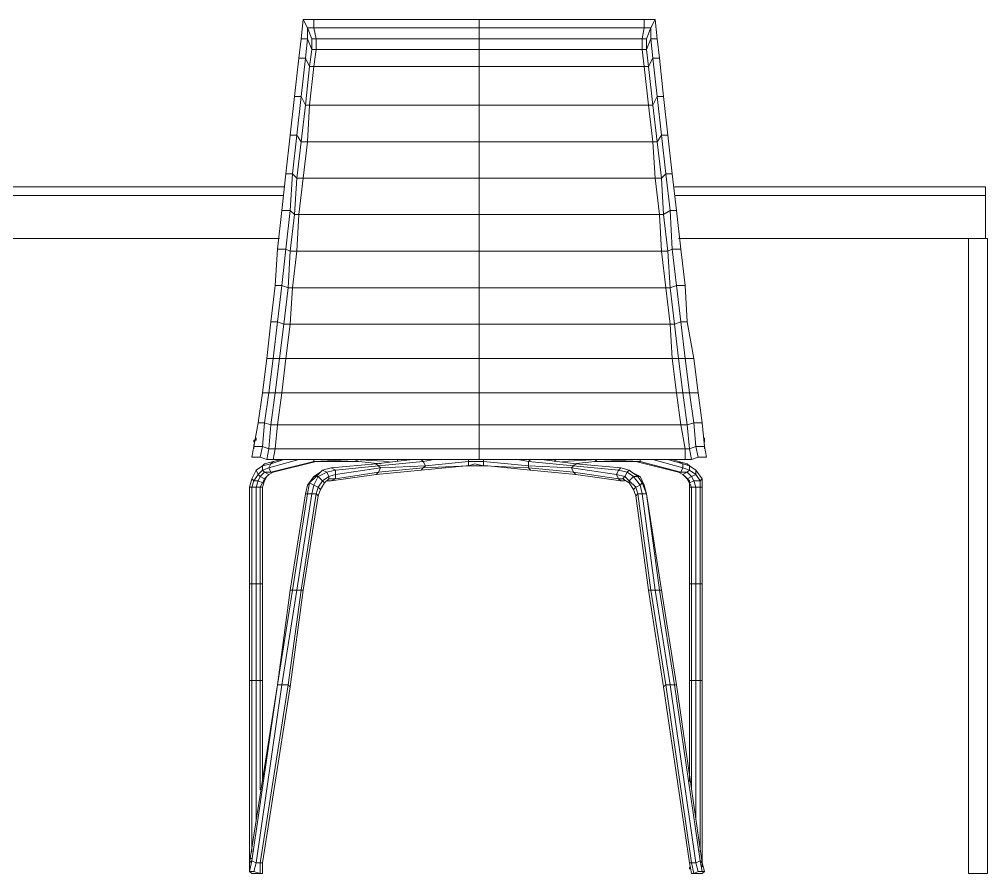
# Model space of a CAD drawing. Header units: inches. Extents: x 4501 to 6761, y -3641 to -2715.
# Drawn here: x 5712 to 6761, y -3641 to -2715 of the extents above; entities that cross this region are included whole.
import ezdxf

# ---------------------------------------------------------------- set-up
doc = ezdxf.new("R2010")
doc.units = ezdxf.units.IN
doc.header["$MEASUREMENT"] = 0

msp = doc.modelspace()

# ---------------------------------------------------------------- linework, layer by layer
at = {"color": 7, "lineweight": 0}
for points in [[(6019.5, -2714.7), (6017.2, -2735.7)], [(6024.2, -2724), (6019.5, -2714.7), (6031.2, -2714.7)], [(6031.2, -2714.7), (6031.2, -2724), (6024.2, -2724)], [(6210.2, -2714.7), (6031.2, -2714.7)], [(6210.2, -2714.7), (6210.2, -2724), (6031.2, -2724)], [(6389.3, -2714.7), (6210.2, -2714.7)], [(6389.3, -2714.7), (6389.3, -2724), (6210.2, -2724)], [(6400.9, -2714.7), (6389.3, -2714.7)], [(6396.3, -2724), (6400.9, -2714.7)], [(6403.3, -2735.7), (6400.9, -2714.7)], [(6024.2, -2735.7), (6024.2, -2724)], [(6024.2, -2724), (6028.9, -2735.7), (6028.9, -2747.3)], [(6033.5, -2735.7), (6031.2, -2724)], [(6210.2, -2735.7), (6210.2, -2724)], [(6387, -2735.7), (6389.3, -2724)], [(6396.3, -2724), (6389.3, -2724)], [(6391.6, -2735.7), (6396.3, -2724)], [(6396.3, -2735.7), (6396.3, -2724)], [(6017.2, -2735.7), (6014.8, -2756.6)], [(6017.2, -2735.7), (6024.2, -2735.7), (6021.9, -2756.6)], [(6024.2, -2735.7), (6028.9, -2747.3)], [(6028.9, -2735.7), (6033.5, -2735.7), (6033.5, -2747.3)], [(6210.2, -2735.7), (6033.5, -2735.7)], [(6210.2, -2735.7), (6387, -2735.7), (6387, -2747.3)], [(6210.2, -2747.3), (6210.2, -2735.7)], [(6391.6, -2735.7), (6387, -2735.7)], [(6391.6, -2747.3), (6391.6, -2735.7)], [(6391.6, -2747.3), (6396.3, -2735.7)], [(6396.3, -2735.7), (6403.3, -2735.7)], [(6398.6, -2756.6), (6396.3, -2735.7)], [(6405.6, -2756.6), (6403.3, -2735.7)], [(6026.5, -2765.9), (6028.9, -2747.3)], [(6033.5, -2747.3), (6028.9, -2747.3)], [(6031.2, -2765.9), (6033.5, -2747.3)], [(6210.2, -2747.3), (6033.5, -2747.3)], [(6210.2, -2765.9), (6210.2, -2747.3)], [(6210.2, -2747.3), (6387, -2747.3)], [(6391.6, -2747.3), (6387, -2747.3)], [(6389.3, -2765.9), (6387, -2747.3)], [(6394, -2765.9), (6391.6, -2747.3)], [(6017.2, -2798.5), (6010.2, -2798.5), (6014.8, -2756.6)], [(6014.8, -2756.6), (6021.9, -2756.6), (6017.2, -2798.5)], [(6026.5, -2765.9), (6021.9, -2756.6)], [(6394, -2765.9), (6398.6, -2756.6)], [(6398.6, -2756.6), (6405.6, -2756.6)], [(6403.3, -2798.5), (6398.6, -2756.6)], [(6410.2, -2798.5), (6405.6, -2756.6)], [(6026.5, -2765.9), (6021.9, -2807.8)], [(6026.5, -2765.9), (6031.2, -2765.9), (6026.5, -2807.8)], [(6210.2, -2765.9), (6031.2, -2765.9)], [(6210.2, -2807.8), (6210.2, -2765.9)], [(6210.2, -2765.9), (6389.3, -2765.9), (6394, -2807.8)], [(6394, -2765.9), (6389.3, -2765.9)], [(6398.6, -2807.8), (6394, -2765.9)], [(6010.2, -2798.5), (6005.6, -2840.4)], [(6012.5, -2840.4), (6017.2, -2798.5)], [(6017.2, -2798.5), (6021.9, -2807.8), (6017.2, -2847.4)], [(6398.6, -2807.8), (6403.3, -2798.5)], [(6403.3, -2798.5), (6410.2, -2798.5)], [(6407.9, -2840.4), (6403.3, -2798.5)], [(6414.9, -2840.4), (6410.2, -2798.5)], [(6021.9, -2807.8), (6026.5, -2807.8), (6024.2, -2847.4)], [(6210.2, -2807.8), (6026.5, -2807.8)], [(6210.2, -2847.4), (6210.2, -2807.8)], [(6210.2, -2807.8), (6394, -2807.8), (6398.6, -2847.4)], [(6398.6, -2807.8), (6394, -2807.8)], [(6398.6, -2807.8), (6403.3, -2847.4), (6398.6, -2847.4)], [(6005.6, -2840.4), (6000.9, -2882.3)], [(6005.6, -2840.4), (6012.5, -2840.4), (6007.9, -2882.3)], [(6012.5, -2840.4), (6017.2, -2847.4)], [(6403.3, -2847.4), (6407.9, -2840.4)], [(6407.9, -2840.4), (6414.9, -2840.4)], [(6412.6, -2882.3), (6407.9, -2840.4)], [(6419.5, -2882.3), (6414.9, -2840.4)], [(6012.5, -2887), (6017.2, -2847.4)], [(6017.2, -2847.4), (6024.2, -2847.4)], [(6019.5, -2887), (6024.2, -2847.4)], [(6210.2, -2847.4), (6024.2, -2847.4)], [(6210.2, -2887), (6210.2, -2847.4)], [(6210.2, -2847.4), (6398.6, -2847.4)], [(6400.9, -2887), (6398.6, -2847.4)], [(6407.9, -2887), (6403.3, -2847.4)], [(6000.9, -2882.3), (5996.3, -2921.9)], [(6000.9, -2882.3), (6007.9, -2882.3), (6005.6, -2921.9)], [(6007.9, -2882.3), (6012.5, -2887), (6010.2, -2926.5)], [(6407.9, -2887), (6412.6, -2882.3)], [(6412.6, -2882.3), (6419.5, -2882.3)], [(6417.2, -2921.9), (6412.6, -2882.3)], [(6424.2, -2921.9), (6419.5, -2882.3)], [(5998.6, -2896.3), (5654.4, -2896.3)], [(5998.6, -2896.3), (5654.4, -2896.3)], [(6012.5, -2887), (6019.5, -2887), (6014.8, -2926.5)], [(6210.2, -2887), (6019.5, -2887)], [(6210.2, -2926.5), (6210.2, -2887)], [(6210.2, -2887), (6400.9, -2887), (6405.6, -2926.5)], [(6407.9, -2887), (6400.9, -2887)], [(6410.2, -2926.5), (6407.9, -2887)], [(6759.1, -2896.3), (6421.9, -2896.3)], [(6759.1, -2896.3), (6759.1, -2905.6), (6421.9, -2905.6)], [(6759.1, -2896.3), (6421.9, -2896.3)], [(6759.1, -2905.6), (6759.1, -2896.3)], [(5654.4, -2905.6), (5998.6, -2905.6)], [(5654.4, -2905.6), (5998.6, -2905.6)], [(5998.6, -2905.6), (5656.7, -2905.6)], [(5998.6, -2905.6), (5656.7, -2905.6)], [(6421.9, -2905.6), (6759.1, -2905.6)], [(6759.1, -2905.6), (6421.9, -2905.6)], [(6759.1, -2905.6), (6421.9, -2905.6)], [(6759.1, -2905.6), (6759.1, -2952.2), (6426.5, -2952.2)], [(6759.1, -2952.2), (6759.1, -2905.6)], [(6000.9, -2963.8), (5991.6, -2963.8), (5996.3, -2921.9)], [(5996.3, -2921.9), (6005.6, -2921.9), (6000.9, -2963.8)], [(6005.6, -2921.9), (6010.2, -2926.5), (6005.6, -2966.1)], [(6010.2, -2926.5), (6014.8, -2926.5), (6012.5, -2966.1)], [(6210.2, -2926.5), (6014.8, -2926.5)], [(6210.2, -2966.1), (6210.2, -2926.5)], [(6210.2, -2926.5), (6405.6, -2926.5), (6407.9, -2966.1)], [(6410.2, -2926.5), (6405.6, -2926.5)], [(6410.2, -2926.5), (6417.2, -2921.9)], [(6414.9, -2966.1), (6410.2, -2926.5)], [(6417.2, -2921.9), (6424.2, -2921.9)], [(6419.5, -2963.8), (6417.2, -2921.9)], [(6428.8, -2963.8), (6424.2, -2921.9)], [(5659, -2952.2), (5993.9, -2952.2)], [(5659, -2952.2), (5993.9, -2952.2)], [(6426.5, -2952.2), (6759.1, -2952.2)], [(6761.4, -2952.2), (6740.5, -2952.2)], [(6740.5, -2952.2), (6740.5, -3641.2)], [(6761.4, -2952.2), (6761.4, -3641.2), (6740.5, -3641.2)], [(6740.5, -3641.2), (6740.5, -2952.2), (6761.4, -2952.2)], [(6761.4, -3641.2), (6761.4, -2952.2)], [(5991.6, -2963.8), (5989.3, -3003.3)], [(5996.3, -3003.3), (6000.9, -2963.8)], [(6000.9, -2963.8), (6005.6, -2966.1)], [(6003.2, -3005.7), (6005.6, -2966.1)], [(6005.6, -2966.1), (6012.5, -2966.1), (6007.9, -3005.7)], [(6210.2, -2966.1), (6012.5, -2966.1)], [(6210.2, -3005.7), (6210.2, -2966.1)], [(6210.2, -2966.1), (6407.9, -2966.1), (6412.6, -3005.7)], [(6414.9, -2966.1), (6407.9, -2966.1)], [(6414.9, -2966.1), (6419.5, -2963.8)], [(6417.2, -3005.7), (6414.9, -2966.1)], [(6419.5, -2963.8), (6428.8, -2963.8)], [(6424.2, -3003.3), (6419.5, -2963.8)], [(6433.5, -3003.3), (6428.8, -2963.8)], [(5989.3, -3003.3), (5984.6, -3042.9)], [(5989.3, -3003.3), (5996.3, -3003.3), (5991.6, -3042.9)], [(5996.3, -3003.3), (6003.2, -3005.7), (5998.6, -3045.2)], [(6007.9, -3005.7), (6003.2, -3005.7)], [(6005.6, -3045.2), (6007.9, -3005.7)], [(6007.9, -3005.7), (6210.2, -3005.7), (6210.2, -3045.2)], [(6412.6, -3005.7), (6210.2, -3005.7)], [(6417.2, -3045.2), (6412.6, -3005.7)], [(6412.6, -3005.7), (6417.2, -3005.7), (6421.9, -3045.2)], [(6417.2, -3005.7), (6424.2, -3003.3)], [(6424.2, -3003.3), (6433.5, -3003.3)], [(6428.8, -3042.9), (6424.2, -3003.3)], [(6435.8, -3042.9), (6433.5, -3003.3)], [(5984.6, -3042.9), (5980, -3082.5)], [(5984.6, -3042.9), (5991.6, -3042.9), (5987, -3082.5)], [(5991.6, -3042.9), (5998.6, -3045.2), (5993.9, -3082.5)], [(6421.9, -3045.2), (6428.8, -3042.9)], [(6428.8, -3042.9), (6435.8, -3042.9)], [(6433.5, -3082.5), (6428.8, -3042.9)], [(6442.8, -3082.5), (6435.8, -3042.9)], [(6005.6, -3045.2), (5998.6, -3045.2)], [(6000.9, -3082.5), (6005.6, -3045.2)], [(6005.6, -3045.2), (6210.2, -3045.2), (6210.2, -3082.5)], [(6417.2, -3045.2), (6210.2, -3045.2)], [(6419.5, -3082.5), (6417.2, -3045.2)], [(6417.2, -3045.2), (6421.9, -3045.2)], [(6426.5, -3082.5), (6421.9, -3045.2)], [(5982.3, -3119.7), (5975.4, -3119.7), (5980, -3082.5)], [(5980, -3082.5), (5987, -3082.5), (5982.3, -3119.7)], [(5987, -3082.5), (5993.9, -3082.5), (5989.3, -3119.7)], [(6000.9, -3082.5), (5993.9, -3082.5)], [(5996.3, -3119.7), (6000.9, -3082.5)], [(6000.9, -3082.5), (6210.2, -3082.5), (6210.2, -3119.7)], [(6419.5, -3082.5), (6210.2, -3082.5)], [(6424.2, -3119.7), (6419.5, -3082.5)], [(6419.5, -3082.5), (6426.5, -3082.5)], [(6431.1, -3119.7), (6426.5, -3082.5)], [(6426.5, -3082.5), (6433.5, -3082.5)], [(6433.5, -3082.5), (6442.8, -3082.5)], [(6438.1, -3119.7), (6433.5, -3082.5)], [(6447.5, -3119.7), (6442.8, -3082.5)], [(5975.4, -3119.7), (5970.7, -3152.3)], [(5977.7, -3152.3), (5982.3, -3119.7)], [(5982.3, -3119.7), (5989.3, -3119.7)], [(5984.6, -3154.6), (5989.3, -3119.7)], [(5996.3, -3119.7), (5989.3, -3119.7)], [(5991.6, -3154.6), (5996.3, -3119.7)], [(5996.3, -3119.7), (6210.2, -3119.7), (6210.2, -3154.6)], [(6424.2, -3119.7), (6210.2, -3119.7)], [(6428.8, -3154.6), (6424.2, -3119.7)], [(6424.2, -3119.7), (6431.1, -3119.7)], [(6435.8, -3154.6), (6431.1, -3119.7)], [(6431.1, -3119.7), (6438.1, -3119.7)], [(6438.1, -3119.7), (6447.5, -3119.7)], [(6442.8, -3152.3), (6438.1, -3119.7)], [(6452.1, -3152.3), (6447.5, -3119.7)], [(5975.4, -3177.9), (5966.1, -3177.9), (5970.7, -3152.3)], [(5970.7, -3152.3), (5977.7, -3152.3), (5975.4, -3177.9)], [(5977.7, -3152.3), (5984.6, -3154.6), (5982.3, -3180.3)], [(5991.6, -3154.6), (5989.3, -3180.3), (5982.3, -3180.3)], [(5991.6, -3154.6), (5984.6, -3154.6)], [(5991.6, -3154.6), (6210.2, -3154.6), (6210.2, -3180.3)], [(6428.8, -3154.6), (6433.5, -3180.3), (6210.2, -3180.3)], [(6428.8, -3154.6), (6210.2, -3154.6)], [(6428.8, -3154.6), (6435.8, -3154.6)], [(6435.8, -3154.6), (6442.8, -3152.3)], [(6438.1, -3180.3), (6435.8, -3154.6)], [(6442.8, -3152.3), (6452.1, -3152.3)], [(6445.1, -3177.9), (6442.8, -3152.3)], [(6454.4, -3177.9), (6452.1, -3152.3)], [(5968.4, -3168.6), (5968.4, -3171)], [(5968.4, -3168.6), (5968.5, -3168.6)], [(6454.4, -3168.6), (6454.5, -3168.6)], [(6454.4, -3171), (6454.4, -3168.6)], [(5973, -3189.6), (5963.7, -3189.6), (5966.1, -3177.9)], [(5966.1, -3171), (5966.1, -3173.3)], [(5968.4, -3171), (5966.1, -3171)], [(5966.1, -3175.6), (5966.1, -3177.9)], [(5966.1, -3177.9), (5966.1, -3180.3)], [(5973, -3189.6), (5975.4, -3177.9)], [(5975.4, -3177.9), (5982.3, -3180.3)], [(6438.1, -3180.3), (6445.1, -3177.9)], [(6445.1, -3177.9), (6454.4, -3177.9)], [(6447.5, -3189.6), (6445.1, -3177.9)], [(6454.4, -3171), (6454.5, -3171)], [(6454.4, -3173.3), (6454.4, -3171)], [(6454.4, -3177.9), (6454.4, -3175.6)], [(6454.4, -3180.3), (6454.4, -3177.9)], [(6456.8, -3189.6), (6454.4, -3177.9)], [(5973, -3189.6), (5980, -3191.9)], [(5980, -3191.9), (5982.3, -3180.3)], [(6210.2, -3180.3), (6210.2, -3191.9), (5987, -3191.9)], [(5987, -3191.9), (5989.3, -3180.3)], [(6210.2, -3180.3), (5989.3, -3180.3)], [(6433.5, -3191.9), (6433.5, -3180.3)], [(6433.5, -3180.3), (6438.1, -3180.3)], [(6440.4, -3191.9), (6438.1, -3180.3)], [(6440.4, -3191.9), (6447.5, -3189.6)], [(6447.5, -3189.6), (6456.8, -3189.6)], [(5968.4, -3203.6), (5975.4, -3198.9), (5975.4, -3203.6)], [(5975.4, -3198.9), (5984.6, -3196.6), (5982.3, -3201.2)], [(5977.7, -3196.6), (5975.4, -3198.9)], [(5977.7, -3196.6), (5987, -3194.2), (5984.6, -3196.6)], [(5980, -3191.9), (5987, -3191.9)], [(6014.8, -3191.9), (5982.3, -3201.2)], [(5998.6, -3191.9), (5984.6, -3196.6)], [(5984.6, -3205.9), (6031.2, -3194.2)], [(5996.3, -3191.9), (5987, -3194.2)], [(5987, -3205.9), (6033.5, -3194.2)], [(6031.2, -3194.2), (6075.3, -3191.9)], [(6031.2, -3194.2), (6031.2, -3191.9)], [(6033.5, -3194.2), (6031.2, -3194.2)], [(6033.5, -3194.2), (6080, -3194.2)], [(6098.6, -3196.6), (6049.8, -3201.2)], [(6101, -3198.9), (6054.4, -3203.6)], [(6075.3, -3191.9), (6112.6, -3194.2)], [(6080, -3194.2), (6075.3, -3191.9)], [(6080, -3194.2), (6103.3, -3196.6)], [(6138.1, -3191.9), (6098.6, -3196.6)], [(6101, -3198.9), (6098.6, -3196.6)], [(6149.7, -3194.2), (6101, -3198.9)], [(6103.3, -3201.2), (6101, -3198.9)], [(6152.1, -3198.9), (6103.3, -3201.2)], [(6121.9, -3194.2), (6121.9, -3191.9)], [(6149.7, -3194.2), (6147.4, -3191.9)], [(6147.4, -3203.6), (6196.3, -3198.9)], [(6161.4, -3191.9), (6149.7, -3194.2)], [(6152.1, -3198.9), (6149.7, -3194.2)], [(6149.7, -3201.2), (6152.1, -3198.9)], [(6198.6, -3198.9), (6149.7, -3201.2)], [(6198.6, -3194.2), (6152.1, -3198.9)], [(6196.3, -3198.9), (6198.6, -3198.9)], [(6196.3, -3198.9), (6207.9, -3198.9)], [(6198.6, -3194.2), (6198.6, -3191.9)], [(6198.6, -3198.9), (6198.6, -3194.2)], [(6205.6, -3194.2), (6198.6, -3194.2)], [(6205.6, -3196.6), (6198.6, -3198.9)], [(6205.6, -3194.2), (6214.9, -3194.2), (6214.9, -3198.9)], [(6205.6, -3196.6), (6214.9, -3198.9)], [(6205.6, -3198.9), (6219.5, -3198.9)], [(6210.2, -3191.9), (6433.5, -3191.9)], [(6214.9, -3194.2), (6214.9, -3191.9)], [(6214.9, -3194.2), (6263.7, -3198.9), (6263.7, -3201.2)], [(6214.9, -3198.9), (6263.7, -3201.2)], [(6219.5, -3198.9), (6214.9, -3198.9)], [(6219.5, -3198.9), (6266, -3203.6)], [(6252.1, -3191.9), (6263.7, -3194.2), (6263.7, -3198.9)], [(6263.7, -3194.2), (6266, -3191.9)], [(6263.7, -3194.2), (6312.6, -3198.9), (6310.3, -3201.2)], [(6263.7, -3198.9), (6310.3, -3201.2), (6312.6, -3205.9)], [(6277.7, -3191.9), (6314.9, -3196.6), (6312.6, -3198.9)], [(6291.6, -3194.2), (6293.9, -3191.9)], [(6338.1, -3191.9), (6300.9, -3194.2)], [(6312.6, -3196.6), (6335.8, -3194.2)], [(6312.6, -3198.9), (6361.4, -3203.6), (6359.1, -3208.2)], [(6314.9, -3196.6), (6363.7, -3201.2), (6361.4, -3203.6)], [(6335.8, -3194.2), (6338.1, -3191.9)], [(6335.8, -3194.2), (6380, -3194.2)], [(6384.7, -3194.2), (6338.1, -3191.9)], [(6380, -3194.2), (6384.7, -3194.2)], [(6380, -3194.2), (6426.5, -3205.9)], [(6384.7, -3194.2), (6384.7, -3191.9)], [(6428.8, -3205.9), (6384.7, -3194.2)], [(6431.1, -3201.2), (6398.6, -3191.9)], [(6431.1, -3196.6), (6414.9, -3191.9)], [(6426.5, -3194.2), (6419.5, -3191.9)], [(6431.1, -3196.6), (6426.5, -3194.2)], [(6435.8, -3196.6), (6426.5, -3194.2)], [(6431.1, -3201.2), (6431.1, -3196.6)], [(6438.1, -3198.9), (6431.1, -3196.6)], [(6433.5, -3191.9), (6440.4, -3191.9)], [(6438.1, -3198.9), (6435.8, -3196.6)], [(6438.1, -3203.6), (6438.1, -3198.9)], [(6445.1, -3203.6), (6438.1, -3198.9)], [(5963.7, -3212.9), (5968.4, -3203.6), (5970.7, -3208.2)], [(5966.1, -3215.2), (5970.7, -3208.2)], [(5970.7, -3208.2), (5975.4, -3203.6)], [(5973, -3210.5), (5970.7, -3208.2)], [(5970.7, -3215.2), (5973, -3210.5)], [(5973, -3210.5), (5977.7, -3205.9)], [(5977.7, -3212.9), (5973, -3210.5)], [(5975.4, -3203.6), (5982.3, -3201.2)], [(5977.7, -3205.9), (5975.4, -3203.6)], [(5977.7, -3205.9), (5984.6, -3205.9)], [(5982.3, -3208.2), (5977.7, -3205.9)], [(5977.7, -3212.9), (5982.3, -3208.2)], [(5980, -3210.5), (5977.7, -3212.9)], [(5977.7, -3215.2), (5980, -3210.5)], [(5980, -3210.5), (5982.3, -3208.2)], [(5984.6, -3205.9), (5982.3, -3201.2)], [(5982.3, -3208.2), (5987, -3205.9)], [(5987, -3205.9), (5984.6, -3205.9)], [(6031.2, -3210.5), (6024.2, -3219.8)], [(6033.5, -3210.5), (6026.5, -3217.5)], [(6038.2, -3205.9), (6031.2, -3210.5)], [(6035.8, -3210.5), (6031.2, -3219.8)], [(6033.5, -3210.5), (6031.2, -3210.5)], [(6040.5, -3203.6), (6033.5, -3210.5)], [(6035.8, -3210.5), (6033.5, -3210.5)], [(6045.1, -3205.9), (6035.8, -3210.5)], [(6040.5, -3215.2), (6035.8, -3210.5)], [(6040.5, -3203.6), (6038.2, -3205.9)], [(6049.8, -3201.2), (6040.5, -3203.6)], [(6045.1, -3205.9), (6040.5, -3203.6)], [(6047.4, -3210.5), (6040.5, -3215.2)], [(6054.4, -3203.6), (6045.1, -3205.9)], [(6047.4, -3210.5), (6045.1, -3205.9)], [(6054.4, -3208.2), (6047.4, -3210.5)], [(6047.4, -3212.9), (6047.4, -3210.5)], [(6054.4, -3203.6), (6049.8, -3201.2)], [(6049.8, -3215.2), (6098.6, -3208.2)], [(6103.3, -3201.2), (6054.4, -3208.2)], [(6054.4, -3208.2), (6054.4, -3203.6)], [(6101, -3205.9), (6054.4, -3212.9)], [(6054.4, -3212.9), (6054.4, -3208.2)], [(6098.6, -3208.2), (6147.4, -3203.6)], [(6098.6, -3208.2), (6101, -3205.9)], [(6101, -3205.9), (6103.3, -3201.2)], [(6149.7, -3201.2), (6101, -3205.9)], [(6147.4, -3203.6), (6149.7, -3201.2)], [(6263.7, -3201.2), (6312.6, -3205.9)], [(6266, -3203.6), (6263.7, -3201.2)], [(6266, -3203.6), (6314.9, -3208.2)], [(6310.3, -3201.2), (6359.1, -3208.2), (6361.4, -3212.9)], [(6312.6, -3205.9), (6361.4, -3212.9)], [(6314.9, -3208.2), (6312.6, -3205.9)], [(6314.9, -3208.2), (6363.7, -3215.2)], [(6359.1, -3208.2), (6368.3, -3210.5), (6366, -3212.9)], [(6361.4, -3203.6), (6370.7, -3205.9), (6368.3, -3210.5)], [(6363.7, -3201.2), (6373, -3203.6), (6370.7, -3205.9)], [(6368.3, -3210.5), (6373, -3215.2), (6373, -3217.5)], [(6370.7, -3205.9), (6377.7, -3210.5), (6373, -3215.2)], [(6373, -3203.6), (6382.4, -3210.5), (6377.7, -3210.5)], [(6375.3, -3205.9), (6373, -3203.6)], [(6384.7, -3210.5), (6375.3, -3205.9)], [(6377.7, -3210.5), (6384.7, -3219.8), (6380, -3222.1)], [(6382.4, -3210.5), (6387, -3217.5), (6384.7, -3219.8)], [(6382.4, -3210.5), (6384.7, -3210.5)], [(6389.3, -3219.8), (6384.7, -3210.5)], [(6426.5, -3205.9), (6428.8, -3205.9)], [(6426.5, -3205.9), (6431.1, -3208.2)], [(6428.8, -3205.9), (6431.1, -3201.2)], [(6435.8, -3205.9), (6428.8, -3205.9)], [(6438.1, -3203.6), (6431.1, -3201.2)], [(6431.1, -3208.2), (6435.8, -3205.9)], [(6431.1, -3208.2), (6433.5, -3210.5)], [(6435.8, -3212.9), (6431.1, -3208.2)], [(6433.5, -3210.5), (6435.8, -3212.9)], [(6433.5, -3210.5), (6438.1, -3215.2)], [(6435.8, -3205.9), (6438.1, -3203.6)], [(6440.4, -3210.5), (6435.8, -3205.9)], [(6435.8, -3212.9), (6440.4, -3210.5)], [(6445.1, -3208.2), (6438.1, -3203.6)], [(6440.4, -3210.5), (6445.1, -3208.2)], [(6442.8, -3215.2), (6440.4, -3210.5)], [(6445.1, -3208.2), (6445.1, -3203.6)], [(6452.1, -3212.9), (6445.1, -3203.6)], [(6449.8, -3215.2), (6445.1, -3208.2)], [(5961.4, -3222.1), (5963.7, -3212.9), (5966.1, -3215.2)], [(5963.7, -3222.1), (5966.1, -3215.2)], [(5970.7, -3215.2), (5966.1, -3215.2)], [(5968.4, -3222.1), (5970.7, -3215.2)], [(5975.4, -3217.5), (5970.7, -3215.2)], [(5973, -3222.1), (5975.4, -3217.5)], [(5975.4, -3217.5), (5977.7, -3212.9)], [(5977.7, -3215.2), (5975.4, -3217.5)], [(5975.4, -3222.1), (5977.7, -3215.2)], [(6024.2, -3219.8), (6021.9, -3229.1)], [(6026.5, -3217.5), (6024.2, -3229.1)], [(6026.5, -3217.5), (6024.2, -3219.8)], [(6026.5, -3217.5), (6031.2, -3219.8), (6028.9, -3229.1)], [(6031.2, -3219.8), (6035.8, -3222.1), (6033.5, -3229.1)], [(6040.5, -3215.2), (6035.8, -3222.1)], [(6038.2, -3224.5), (6042.8, -3217.5)], [(6042.8, -3217.5), (6040.5, -3215.2)], [(6047.4, -3212.9), (6042.8, -3217.5)], [(6045.1, -3215.2), (6049.8, -3215.2)], [(6054.4, -3212.9), (6047.4, -3212.9)], [(6049.8, -3215.2), (6054.4, -3212.9)], [(6361.4, -3212.9), (6366, -3212.9)], [(6363.7, -3215.2), (6361.4, -3212.9)], [(6363.7, -3215.2), (6368.3, -3215.2)], [(6373, -3217.5), (6366, -3212.9)], [(6373, -3215.2), (6380, -3222.1), (6377.7, -3224.5)], [(6373, -3217.5), (6377.7, -3224.5)], [(6387, -3229.1), (6384.7, -3219.8)], [(6391.6, -3229.1), (6387, -3217.5)], [(6387, -3217.5), (6389.3, -3219.8)], [(6391.6, -3229.1), (6389.3, -3219.8)], [(6438.1, -3217.5), (6435.8, -3212.9)], [(6438.1, -3217.5), (6442.8, -3215.2)], [(6438.1, -3215.2), (6438.1, -3217.5)], [(6438.1, -3215.2), (6438.1, -3222.1)], [(6440.4, -3222.1), (6438.1, -3217.5)], [(6442.8, -3215.2), (6449.8, -3215.2)], [(6445.1, -3222.1), (6442.8, -3215.2)], [(6449.8, -3215.2), (6452.1, -3212.9)], [(6449.8, -3222.1), (6449.8, -3215.2)], [(6452.1, -3222.1), (6452.1, -3212.9)], [(5961.4, -3326.9), (5961.4, -3222.1), (5963.7, -3222.1)], [(5968.4, -3222.1), (5963.7, -3222.1)], [(5963.7, -3326.9), (5963.7, -3222.1)], [(5973, -3222.1), (5968.4, -3222.1)], [(5968.4, -3326.9), (5968.4, -3222.1)], [(5973, -3326.9), (5973, -3222.1)], [(5975.4, -3222.1), (5973, -3222.1)], [(5975.4, -3326.9), (5975.4, -3222.1)], [(6021.9, -3229.1), (6005.6, -3333.9)], [(6024.2, -3229.1), (6007.9, -3333.9)], [(6028.9, -3229.1), (6012.5, -3333.9)], [(6033.5, -3229.1), (6017.2, -3333.9)], [(6019.5, -3333.9), (6035.8, -3231.4)], [(6024.2, -3229.1), (6021.9, -3229.1)], [(6028.9, -3229.1), (6024.2, -3229.1)], [(6033.5, -3229.1), (6028.9, -3229.1)], [(6035.8, -3231.4), (6033.5, -3229.1)], [(6038.2, -3224.5), (6035.8, -3222.1)], [(6035.8, -3231.4), (6038.2, -3224.5)], [(6377.7, -3224.5), (6380, -3231.4)], [(6382.4, -3229.1), (6380, -3222.1)], [(6382.4, -3229.1), (6380, -3231.4)], [(6380, -3231.4), (6394, -3333.9)], [(6382.4, -3229.1), (6396.3, -3333.9), (6394, -3333.9)], [(6387, -3229.1), (6382.4, -3229.1)], [(6387, -3229.1), (6400.9, -3333.9), (6396.3, -3333.9)], [(6391.6, -3229.1), (6387, -3229.1)], [(6391.6, -3229.1), (6405.6, -3333.9), (6400.9, -3333.9)], [(6407.9, -3333.9), (6391.6, -3229.1)], [(6391.6, -3229.1), (6391.7, -3229.1)], [(6438.1, -3222.1), (6440.4, -3222.1)], [(6438.1, -3222.1), (6438.1, -3326.9)], [(6440.4, -3222.1), (6445.1, -3222.1)], [(6440.4, -3326.9), (6440.4, -3222.1)], [(6445.1, -3222.1), (6449.8, -3222.1)], [(6445.1, -3326.9), (6445.1, -3222.1)], [(6449.8, -3222.1), (6452.1, -3222.1)], [(6449.8, -3326.9), (6449.8, -3222.1)], [(6452.1, -3326.9), (6452.1, -3222.1)], [(5961.4, -3431.7), (5961.4, -3326.9), (5963.7, -3326.9)], [(5968.4, -3326.9), (5963.7, -3326.9)], [(5963.7, -3431.7), (5963.7, -3326.9)], [(5973, -3326.9), (5968.4, -3326.9)], [(5968.4, -3431.7), (5968.4, -3326.9)], [(5973, -3431.7), (5973, -3326.9)], [(5975.4, -3326.9), (5973, -3326.9)], [(5975.4, -3431.7), (5975.4, -3326.9)], [(6007.9, -3333.9), (5991.6, -3436.3)], [(6005.6, -3333.9), (5991.6, -3436.3)], [(6012.5, -3333.9), (5996.3, -3436.3)], [(6017.2, -3333.9), (6003.2, -3436.3)], [(6005.6, -3438.6), (6019.5, -3333.9)], [(6007.9, -3333.9), (6005.6, -3333.9)], [(6012.5, -3333.9), (6007.9, -3333.9)], [(6017.2, -3333.9), (6012.5, -3333.9)], [(6019.5, -3333.9), (6017.2, -3333.9)], [(6394, -3333.9), (6410.2, -3438.6)], [(6396.3, -3333.9), (6412.6, -3436.3), (6410.2, -3438.6)], [(6400.9, -3333.9), (6417.2, -3436.3), (6412.6, -3436.3)], [(6405.6, -3333.9), (6421.9, -3436.3), (6417.2, -3436.3)], [(6405.6, -3333.9), (6407.9, -3333.9)], [(6424.2, -3436.3), (6407.9, -3333.9)], [(6438.1, -3326.9), (6438.1, -3431.7)], [(6438.1, -3326.9), (6440.4, -3326.9), (6440.4, -3431.7)], [(6440.4, -3326.9), (6445.1, -3326.9), (6445.1, -3431.7)], [(6445.1, -3326.9), (6449.8, -3326.9), (6449.8, -3431.7)], [(6449.8, -3326.9), (6452.1, -3326.9), (6452.1, -3431.7)], [(5961.4, -3624.9), (5961.4, -3431.7), (5963.7, -3431.7)], [(5968.4, -3431.7), (5963.7, -3431.7)], [(5963.7, -3617.9), (5963.7, -3431.7)], [(5973, -3431.7), (5968.4, -3431.7)], [(5968.4, -3583), (5968.4, -3431.7)], [(5973, -3550.4), (5973, -3431.7)], [(5975.4, -3431.7), (5973, -3431.7)], [(5975.4, -3541.1), (5975.4, -3431.7)], [(6438.1, -3431.7), (6438.1, -3541.1)], [(6438.1, -3431.7), (6440.4, -3431.7), (6440.4, -3550.4)], [(6440.4, -3431.7), (6445.1, -3431.7), (6445.1, -3583)], [(6445.1, -3431.7), (6449.8, -3431.7), (6449.8, -3617.9)], [(6449.8, -3431.7), (6452.1, -3431.7), (6452.1, -3624.9)], [(5991.6, -3436.3), (5961.4, -3629.5)], [(5991.6, -3436.3), (5963.7, -3627.2)], [(5996.3, -3436.3), (5968.4, -3629.5)], [(6003.2, -3436.3), (5973, -3629.5)], [(5975.4, -3629.5), (6005.6, -3438.6)], [(5996.3, -3436.3), (5991.6, -3436.3)], [(5991.6, -3436.3), (5991.7, -3436.3)], [(6003.2, -3436.3), (5996.3, -3436.3)], [(6005.6, -3438.6), (6003.2, -3436.3)], [(6410.2, -3438.6), (6438.1, -3629.5)], [(6412.6, -3436.3), (6440.4, -3629.5), (6438.1, -3629.5)], [(6417.2, -3436.3), (6445.1, -3629.5), (6440.4, -3629.5)], [(6421.9, -3436.3), (6449.8, -3627.2), (6445.1, -3629.5)], [(6421.9, -3436.3), (6424.2, -3436.3)], [(6452.1, -3629.5), (6424.2, -3436.3)], [(5961.4, -3624.9), (5963.7, -3624.9)], [(5961.4, -3624.9), (5961.4, -3634.1)], [(5963.7, -3627.2), (5961.4, -3638.9)], [(5963.7, -3627.2), (5961.4, -3629.5)], [(5961.4, -3629.5), (5961.4, -3638.9)], [(5963.7, -3627.2), (5968.4, -3629.5), (5966.1, -3638.9)], [(5968.4, -3629.5), (5973, -3629.5), (5973, -3641.2)], [(5975.4, -3629.5), (5973, -3629.5)], [(5975.4, -3641.2), (5975.4, -3629.5)], [(6438.1, -3629.5), (6440.4, -3641.2)], [(6440.4, -3629.5), (6442.8, -3641.2), (6440.4, -3641.2)], [(6445.1, -3629.5), (6447.5, -3638.9), (6442.8, -3641.2)], [(6449.8, -3627.2), (6452.1, -3638.9), (6447.5, -3638.9)], [(6449.8, -3627.2), (6452.1, -3629.5)], [(6452.1, -3624.9), (6452.2, -3624.9)], [(6452.1, -3634.1), (6452.1, -3624.9)], [(6454.4, -3638.9), (6452.1, -3629.5)], [(5966.1, -3638.9), (5961.4, -3638.9)], [(5961.4, -3638.9), (5961.5, -3638.9)], [(5961.4, -3638.9), (5963.7, -3641.2)], [(5963.7, -3641.2), (5968.4, -3641.2)], [(5966.1, -3638.9), (5973, -3641.2)], [(5968.4, -3641.2), (5973, -3641.2)], [(5973, -3641.2), (5975.4, -3641.2)], [(5975.4, -3641.2), (5973, -3641.2)], [(5975.4, -3636.5), (5975.4, -3634.1)], [(6438.1, -3634.1), (6438.1, -3636.5)], [(6440.4, -3641.2), (6440.5, -3641.2)], [(6440.4, -3641.2), (6445.1, -3641.2)], [(6445.1, -3641.2), (6452.1, -3641.2)], [(6454.4, -3638.9), (6452.1, -3638.9)], [(6452.1, -3641.2), (6454.4, -3638.9)], [(6740.5, -3641.2), (6761.4, -3641.2)]]:
    msp.add_lwpolyline(points, dxfattribs=at)

doc.saveas('drawing.dxf')
